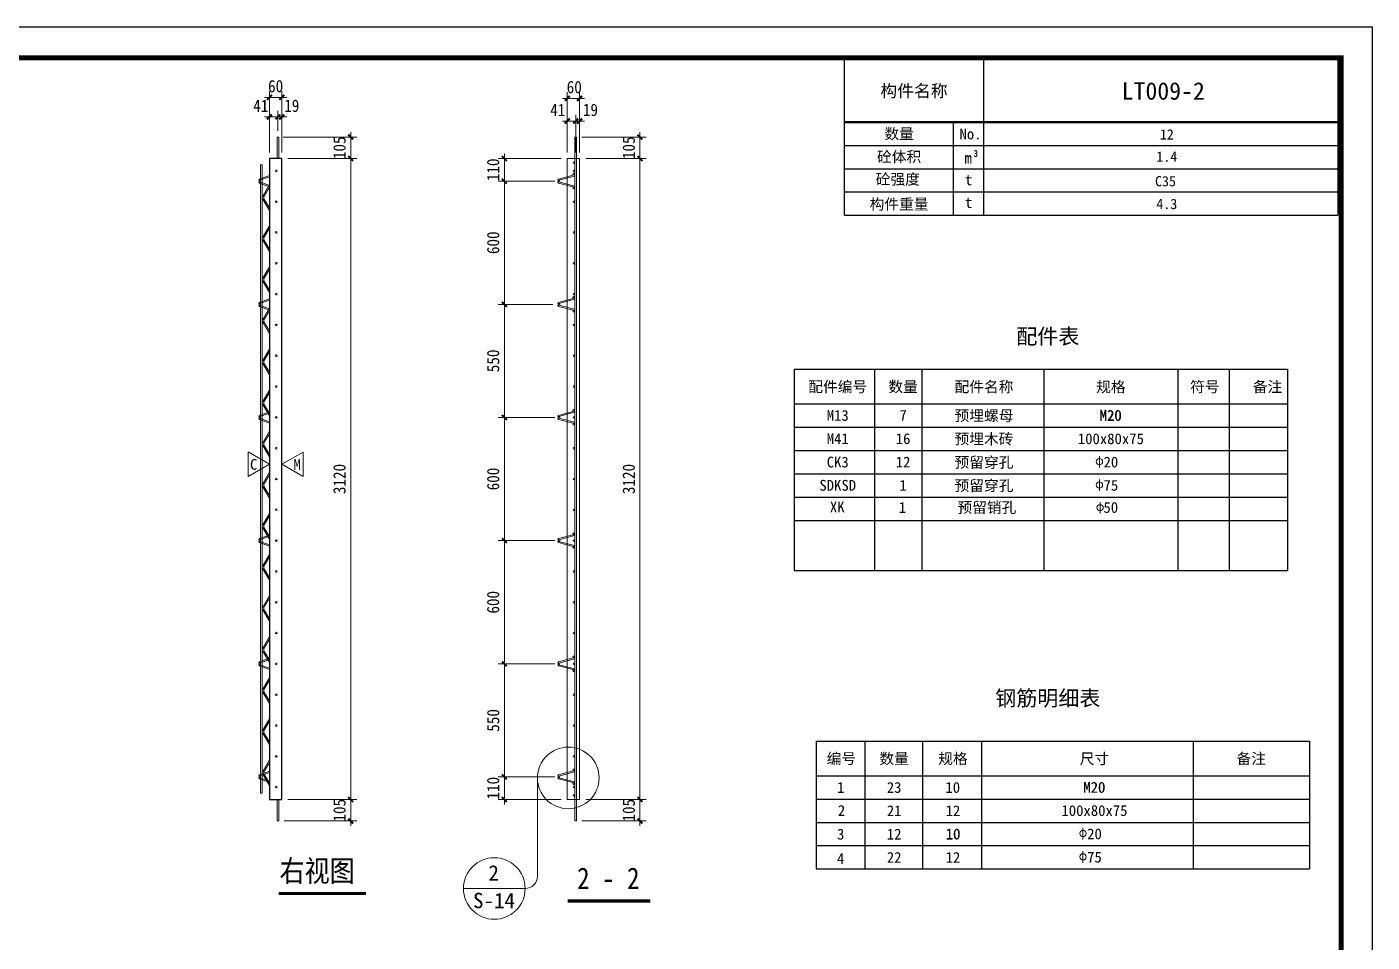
# Model space of a CAD drawing. Header units: millimetres. Extents: x 0 to 28815, y -2 to 20487.
# Drawn here: x 22180 to 28727, y 4453 to 8908 of the extents above; entities that cross this region are included whole.
import ezdxf
from ezdxf.enums import TextEntityAlignment as Align

# ---------------------------------------------------------------- set-up
doc = ezdxf.new("R2010")
doc.units = ezdxf.units.MM
doc.linetypes.add('ACAD_ISO10W100', pattern=[18, 12, -3, 0, -3])
for name, color, linetype in [('DBD6X-1##宽度', 4, 'Continuous'), ('DBD6X-1##高度', 4, 'Continuous'), ('YZ-下划线', 1, 'ACAD_ISO10W100'), ('YZ-标题文字', 2, 'Continuous'), ('YZ-索引图号', 3, 'Continuous'), ('图框2', 1, 'Continuous'), ('图框签字栏-图框文字', 255, 'Continuous'), ('图框线', 7, 'Continuous'), ('桁架', 4, 'Continuous'), ('钢筋', 7, 'Continuous')]:
    doc.layers.add(name, color=color, linetype=linetype)
for name, color, linetype, lineweight in [('YG-标注', 151, 'Continuous', 15), ('YZ-符号', 96, 'Continuous', 9), ('轮廓线', 2, 'Continuous', 13)]:
    doc.layers.add(name, color=color, linetype=linetype, lineweight=lineweight)
doc.styles.add('YZ-样式 1', font='simhei.ttf', dxfattribs={"width": 0.85})
doc.styles.add('YZ-样式 2', font='simhei.ttf', dxfattribs={"width": 0.9})
doc.styles.add('图签-样式 2', font='')
doc.styles.add('图签-黑体', font='simhei.ttf')
doc.styles.get('图签-样式 2').set_extended_font_data('NSimSun')
doc.dimstyles.new('YZ-30', dxfattribs={"dimscale": 30, "dimtxt": 2, "dimasz": 0.8, "dimexe": 1, "dimexo": 1, "dimgap": 0.8, "dimtad": 1, "dimdec": 0, "dimzin": 1, "dimdsep": 46, "dimtxsty": 'YZ-样式 2', "dimblk": 'ARCHTICK', "dimcen": 250, "dimdle": 0.8, "dimclrd": 151, "dimclre": 151, "dimclrt": 7, "dimazin": 0, "dimtfac": 1, "dimtdec": 0, "dimtix": 1, "dimtmove": 2, "dimatfit": 2, "dimldrblk": 'ARCHTICK', "dimfxl": 1, "dimlwd": 9, "dimlwe": 9, "dimarcsym": 0})

# ---------------------------------------------------------------- blocks, each defined once
blk = doc.blocks.new('A$C6EDF263D')
at = {"layer": '桁架', "color": 4, "linetype": 'Continuous', "lineweight": 9}
for p, q in [((82.8, 74.6), (6.3, 53.8)), ((84.4, 68.8), (7.7, 48)), ((82.8, 14.4), (6.3, 34.2)), ((84.4, 20.2), (7.7, 40))]:
    blk.add_line(p, q, dxfattribs=at)
for centre in [(80.4, 78), (8.4, 44), (80.4, 11)]:
    blk.add_circle(centre, 4, dxfattribs=at)
for centre, start, end in [((83.5, 71.7), 283.99475, 103.99475), ((7, 50.9), 103.99475, 283.99475), ((7, 37.1), 76.00525, 256.00525), ((83.5, 17.3), 256.00525, 76.00525)]:
    blk.add_arc(centre, 3, start, end, dxfattribs=at)
blk = doc.blocks.new('A$C71EC6BAC')
at = {"layer": '桁架', "color": 4, "linetype": 'Continuous', "lineweight": 9}
for p, q in [((55.4, 54.9), (6.3, 37.3)), ((55.4, 0), (6.3, 17.7)), ((55.4, 48.6), (7.7, 31.5)), ((55.4, 6.3), (7.7, 23.5))]:
    blk.add_line(p, q, dxfattribs=at)
blk.add_circle((8.4, 27.5), 4, dxfattribs=at)
for centre, start, end in [((7, 34.4), 103.99475, 283.99475), ((7, 20.6), 76.00525, 256.00525)]:
    blk.add_arc(centre, 3, start, end, dxfattribs=at)
blk = doc.blocks.new('_ArchTick')
at = {"color": 0, "linetype": 'ByBlock', "const_width": 0.4}
blk.add_lwpolyline([(-0.5, -0.5), (0.5, 0.5)], dxfattribs=at)
blk = doc.blocks.new('*D193')
at = {"layer": 'Defpoints', "color": 0, "ltscale": 30, "transparency": 16777216}
for p in [(23397.6, 8371.5), (23420.9, 8266.9), (23756.2, 8266.9)]:
    blk.add_point(p, dxfattribs=at)
at = {"layer": 'YG-标注', "color": 151, "lineweight": 9, "ltscale": 30, "transparency": 16777216}
for p, q in [((23756.2, 8371.5), (23756.2, 8395.5)), ((23427.6, 8371.5), (23786.2, 8371.5)), ((23756.2, 8371.5), (23756.2, 8266.9)), ((23450.9, 8266.9), (23786.2, 8266.9)), ((23756.2, 8266.9), (23756.2, 8242.9))]:
    blk.add_line(p, q, dxfattribs=at)
at = {"layer": 'YG-标注', "color": 151, "lineweight": 9, "ltscale": 30, "transparency": 16777216, "xscale": 24, "yscale": 24, "zscale": 24}
for p, rotation in [((23756.2, 8371.5), 270), ((23756.2, 8266.9), 90)]:
    blk.add_blockref('_ArchTick', p, dxfattribs=dict(at, rotation=rotation))
at = {"layer": 'YG-标注', "color": 7, "lineweight": 9, "ltscale": 30, "transparency": 16777216, "insert": (23701.9, 8319.2), "char_height": 60, "attachment_point": 5, "rotation": 90, "style": 'YZ-样式 2'}
blk.add_mtext('105', dxfattribs=at)
blk = doc.blocks.new('*D194')
at = {"layer": 'DBD6X-1##宽度', "color": 151, "lineweight": 9, "ltscale": 30, "transparency": 16777216}
for p, q in [((23450.9, 8266.9), (23786.2, 8266.9)), ((23756.2, 8290.9), (23756.2, 5122.9)), ((23450.9, 5146.9), (23786.2, 5146.9))]:
    blk.add_line(p, q, dxfattribs=at)
at = {"layer": 'Defpoints', "color": 0, "ltscale": 30, "transparency": 16777216}
for p in [(23420.9, 8266.9), (23420.9, 5146.9), (23756.2, 5146.9)]:
    blk.add_point(p, dxfattribs=at)
at = {"layer": 'DBD6X-1##宽度', "color": 151, "lineweight": 9, "ltscale": 30, "transparency": 16777216, "xscale": 24, "yscale": 24, "zscale": 24}
for p, rotation in [((23756.2, 8266.9), 90), ((23756.2, 5146.9), 270)]:
    blk.add_blockref('_ArchTick', p, dxfattribs=dict(at, rotation=rotation))
at = {"layer": 'DBD6X-1##宽度', "color": 7, "lineweight": 9, "ltscale": 30, "transparency": 16777216, "insert": (23701.9, 6706.9), "char_height": 60, "attachment_point": 5, "rotation": 90, "style": 'YZ-样式 2'}
blk.add_mtext('3120', dxfattribs=at)
blk = doc.blocks.new('*D195')
at = {"layer": 'Defpoints', "color": 0, "ltscale": 30, "transparency": 16777216}
for p in [(23420.9, 5146.9), (23401.9, 5042.2), (23756.2, 5042.2)]:
    blk.add_point(p, dxfattribs=at)
at = {"layer": 'YG-标注', "color": 151, "lineweight": 9, "ltscale": 30, "transparency": 16777216}
for p, q in [((23450.9, 5146.9), (23786.2, 5146.9)), ((23756.2, 5146.9), (23756.2, 5170.9)), ((23756.2, 5146.9), (23756.2, 5042.2)), ((23431.9, 5042.2), (23786.2, 5042.2)), ((23756.2, 5042.2), (23756.2, 5018.2))]:
    blk.add_line(p, q, dxfattribs=at)
at = {"layer": 'YG-标注', "color": 151, "lineweight": 9, "ltscale": 30, "transparency": 16777216, "xscale": 24, "yscale": 24, "zscale": 24}
for p, rotation in [((23756.2, 5146.9), 270), ((23756.2, 5042.2), 90)]:
    blk.add_blockref('_ArchTick', p, dxfattribs=dict(at, rotation=rotation))
at = {"layer": 'YG-标注', "color": 7, "lineweight": 9, "ltscale": 30, "transparency": 16777216, "insert": (23701.9, 5094.5), "char_height": 60, "attachment_point": 5, "rotation": 90, "style": 'YZ-样式 2'}
blk.add_mtext('105', dxfattribs=at)
blk = doc.blocks.new('*D196')
at = {"layer": 'Defpoints', "color": 0, "ltscale": 30, "transparency": 16777216}
for p in [(23360.9, 8564.5), (23360.9, 8266.9), (23420.9, 8266.9)]:
    blk.add_point(p, dxfattribs=at)
at = {"layer": 'YG-标注', "color": 151, "lineweight": 9, "ltscale": 30, "transparency": 16777216}
for p, q in [((23360.9, 8296.9), (23360.9, 8594.5)), ((23420.9, 8296.9), (23420.9, 8594.5)), ((23360.9, 8564.5), (23336.9, 8564.5)), ((23420.9, 8564.5), (23360.9, 8564.5)), ((23420.9, 8564.5), (23444.9, 8564.5))]:
    blk.add_line(p, q, dxfattribs=at)
at = {"layer": 'YG-标注', "color": 151, "lineweight": 9, "ltscale": 30, "transparency": 16777216, "xscale": 24, "yscale": 24, "zscale": 24}
blk.add_blockref('_ArchTick', (23360.9, 8564.5), dxfattribs=at)
at = {"layer": 'YG-标注', "color": 151, "lineweight": 9, "ltscale": 30, "transparency": 16777216, "xscale": 24, "yscale": 24, "zscale": 24, "rotation": 180}
blk.add_blockref('_ArchTick', (23420.9, 8564.5), dxfattribs=at)
at = {"layer": 'YG-标注', "color": 7, "lineweight": 9, "ltscale": 30, "transparency": 16777216, "insert": (23390.9, 8618.8), "char_height": 60, "attachment_point": 5, "style": 'YZ-样式 2'}
blk.add_mtext('60', dxfattribs=at)
blk = doc.blocks.new('*D197')
at = {"layer": 'Defpoints', "color": 0, "ltscale": 30, "transparency": 16777216}
for p in [(23401.9, 8469.6), (23401.9, 8371.5), (23420.9, 8266.9)]:
    blk.add_point(p, dxfattribs=at)
at = {"layer": 'YG-标注', "color": 151, "lineweight": 9, "ltscale": 30, "transparency": 16777216}
for p, q in [((23401.9, 8469.6), (23377.9, 8469.6)), ((23401.9, 8401.5), (23401.9, 8499.6)), ((23420.9, 8469.6), (23401.9, 8469.6)), ((23420.9, 8296.9), (23420.9, 8499.6)), ((23420.9, 8469.6), (23444.9, 8469.6))]:
    blk.add_line(p, q, dxfattribs=at)
at = {"layer": 'YG-标注', "color": 151, "lineweight": 9, "ltscale": 30, "transparency": 16777216, "xscale": 24, "yscale": 24, "zscale": 24}
blk.add_blockref('_ArchTick', (23401.9, 8469.6), dxfattribs=at)
at = {"layer": 'YG-标注', "color": 151, "lineweight": 9, "ltscale": 30, "transparency": 16777216, "xscale": 24, "yscale": 24, "zscale": 24, "rotation": 180}
blk.add_blockref('_ArchTick', (23420.9, 8469.6), dxfattribs=at)
at = {"layer": 'YG-标注', "color": 7, "lineweight": 9, "ltscale": 30, "transparency": 16777216, "insert": (23469.6, 8523.6), "char_height": 60, "attachment_point": 5, "style": 'YZ-样式 2'}
blk.add_mtext('19', dxfattribs=at)
blk = doc.blocks.new('*D198')
at = {"layer": 'Defpoints', "color": 0, "ltscale": 30, "transparency": 16777216}
for p in [(23360.9, 8469.6), (23401.9, 8371.5), (23360.9, 8266.9)]:
    blk.add_point(p, dxfattribs=at)
at = {"layer": 'YG-标注', "color": 151, "lineweight": 9, "ltscale": 30, "transparency": 16777216}
for p, q in [((23360.9, 8469.6), (23336.9, 8469.6)), ((23360.9, 8296.9), (23360.9, 8499.6)), ((23401.9, 8469.6), (23360.9, 8469.6)), ((23401.9, 8401.5), (23401.9, 8499.6)), ((23401.9, 8469.6), (23425.9, 8469.6))]:
    blk.add_line(p, q, dxfattribs=at)
at = {"layer": 'YG-标注', "color": 151, "lineweight": 9, "ltscale": 30, "transparency": 16777216, "xscale": 24, "yscale": 24, "zscale": 24}
blk.add_blockref('_ArchTick', (23360.9, 8469.6), dxfattribs=at)
at = {"layer": 'YG-标注', "color": 151, "lineweight": 9, "ltscale": 30, "transparency": 16777216, "xscale": 24, "yscale": 24, "zscale": 24, "rotation": 180}
blk.add_blockref('_ArchTick', (23401.9, 8469.6), dxfattribs=at)
at = {"layer": 'YG-标注', "color": 7, "lineweight": 9, "ltscale": 30, "transparency": 16777216, "insert": (23318.8, 8523.6), "char_height": 60, "attachment_point": 5, "style": 'YZ-样式 2'}
blk.add_mtext('41', dxfattribs=at)
blk = doc.blocks.new('*D199')
at = {"layer": 'DBD6X-1##高度', "color": 151, "lineweight": 9, "ltscale": 30, "transparency": 16777216}
for p, q in [((24810.3, 8296.9), (24810.3, 8589.9)), ((24870.3, 8296.9), (24870.3, 8589.9)), ((24894.3, 8559.9), (24786.3, 8559.9))]:
    blk.add_line(p, q, dxfattribs=at)
at = {"layer": 'Defpoints', "color": 0, "ltscale": 30, "transparency": 16777216}
for p in [(24810.3, 8559.9), (24810.3, 8266.9), (24870.3, 8266.9)]:
    blk.add_point(p, dxfattribs=at)
at = {"layer": 'DBD6X-1##高度', "color": 151, "lineweight": 9, "ltscale": 30, "transparency": 16777216, "xscale": 24, "yscale": 24, "zscale": 24, "rotation": 180}
blk.add_blockref('_ArchTick', (24810.3, 8559.9), dxfattribs=at)
at = {"layer": 'DBD6X-1##高度', "color": 151, "lineweight": 9, "ltscale": 30, "transparency": 16777216, "xscale": 24, "yscale": 24, "zscale": 24}
blk.add_blockref('_ArchTick', (24870.3, 8559.9), dxfattribs=at)
at = {"layer": 'DBD6X-1##高度', "color": 7, "lineweight": 9, "ltscale": 30, "transparency": 16777216, "insert": (24844.4, 8614.3), "char_height": 60, "attachment_point": 5, "style": 'YZ-样式 2'}
blk.add_mtext('60', dxfattribs=at)
blk = doc.blocks.new('*D200')
at = {"layer": 'Defpoints', "color": 0, "ltscale": 30, "transparency": 16777216}
for p in [(24851.5, 8449.3), (24851.5, 8266.9), (24870.3, 8266.9)]:
    blk.add_point(p, dxfattribs=at)
at = {"layer": 'YG-标注', "color": 151, "lineweight": 9, "ltscale": 30, "transparency": 16777216}
for p, q in [((24851.5, 8449.3), (24827.5, 8449.3)), ((24851.5, 8296.9), (24851.5, 8479.3)), ((24870.3, 8449.3), (24851.5, 8449.3)), ((24870.3, 8296.9), (24870.3, 8479.3)), ((24870.3, 8449.3), (24894.3, 8449.3))]:
    blk.add_line(p, q, dxfattribs=at)
at = {"layer": 'YG-标注', "color": 151, "lineweight": 9, "ltscale": 30, "transparency": 16777216, "xscale": 24, "yscale": 24, "zscale": 24}
blk.add_blockref('_ArchTick', (24851.5, 8449.3), dxfattribs=at)
at = {"layer": 'YG-标注', "color": 151, "lineweight": 9, "ltscale": 30, "transparency": 16777216, "xscale": 24, "yscale": 24, "zscale": 24, "rotation": 180}
blk.add_blockref('_ArchTick', (24870.3, 8449.3), dxfattribs=at)
at = {"layer": 'YG-标注', "color": 7, "lineweight": 9, "ltscale": 30, "transparency": 16777216, "insert": (24923, 8503.3), "char_height": 60, "attachment_point": 5, "style": 'YZ-样式 2'}
blk.add_mtext('19', dxfattribs=at)
blk = doc.blocks.new('*D201')
at = {"layer": 'Defpoints', "color": 0, "ltscale": 30, "transparency": 16777216}
for p in [(24810.3, 8449.3), (24810.3, 8266.9), (24851.5, 8266.9)]:
    blk.add_point(p, dxfattribs=at)
at = {"layer": 'YG-标注', "color": 151, "lineweight": 9, "ltscale": 30, "transparency": 16777216}
for p, q in [((24810.3, 8449.3), (24786.3, 8449.3)), ((24810.3, 8296.9), (24810.3, 8479.3)), ((24851.5, 8449.3), (24810.3, 8449.3)), ((24851.5, 8296.9), (24851.5, 8479.3)), ((24851.5, 8449.3), (24875.5, 8449.3))]:
    blk.add_line(p, q, dxfattribs=at)
at = {"layer": 'YG-标注', "color": 151, "lineweight": 9, "ltscale": 30, "transparency": 16777216, "xscale": 24, "yscale": 24, "zscale": 24}
blk.add_blockref('_ArchTick', (24810.3, 8449.3), dxfattribs=at)
at = {"layer": 'YG-标注', "color": 151, "lineweight": 9, "ltscale": 30, "transparency": 16777216, "xscale": 24, "yscale": 24, "zscale": 24, "rotation": 180}
blk.add_blockref('_ArchTick', (24851.5, 8449.3), dxfattribs=at)
at = {"layer": 'YG-标注', "color": 7, "lineweight": 9, "ltscale": 30, "transparency": 16777216, "insert": (24764.2, 8503.3), "char_height": 60, "attachment_point": 5, "style": 'YZ-样式 2'}
blk.add_mtext('41', dxfattribs=at)
blk = doc.blocks.new('*D223')
at = {"layer": 'Defpoints', "color": 0, "ltscale": 30, "transparency": 16777216}
for p in [(24851.3, 8371.5), (24870.3, 8266.9), (25164.1, 8266.9)]:
    blk.add_point(p, dxfattribs=at)
at = {"layer": 'YG-标注', "color": 151, "lineweight": 9, "ltscale": 30, "transparency": 16777216}
for p, q in [((25164.1, 8371.5), (25164.1, 8395.5)), ((24881.3, 8371.5), (25194.1, 8371.5)), ((25164.1, 8371.5), (25164.1, 8266.9)), ((24900.3, 8266.9), (25194.1, 8266.9)), ((25164.1, 8266.9), (25164.1, 8242.9))]:
    blk.add_line(p, q, dxfattribs=at)
at = {"layer": 'YG-标注', "color": 151, "lineweight": 9, "ltscale": 30, "transparency": 16777216, "xscale": 24, "yscale": 24, "zscale": 24}
for p, rotation in [((25164.1, 8371.5), 270), ((25164.1, 8266.9), 90)]:
    blk.add_blockref('_ArchTick', p, dxfattribs=dict(at, rotation=rotation))
at = {"layer": 'YG-标注', "color": 7, "lineweight": 9, "ltscale": 30, "transparency": 16777216, "insert": (25109.8, 8319.2), "char_height": 60, "attachment_point": 5, "rotation": 90, "style": 'YZ-样式 2'}
blk.add_mtext('105', dxfattribs=at)
blk = doc.blocks.new('*D224')
at = {"layer": 'Defpoints', "color": 0, "ltscale": 30, "transparency": 16777216}
for p in [(24870.3, 8266.9), (24870.3, 5146.9), (25164.1, 5146.9)]:
    blk.add_point(p, dxfattribs=at)
at = {"layer": 'YG-标注', "color": 151, "lineweight": 9, "ltscale": 30, "transparency": 16777216}
for p, q in [((24900.3, 8266.9), (25194.1, 8266.9)), ((25164.1, 8290.9), (25164.1, 5122.9)), ((24900.3, 5146.9), (25194.1, 5146.9))]:
    blk.add_line(p, q, dxfattribs=at)
at = {"layer": 'YG-标注', "color": 151, "lineweight": 9, "ltscale": 30, "transparency": 16777216, "xscale": 24, "yscale": 24, "zscale": 24}
for p, rotation in [((25164.1, 8266.9), 90), ((25164.1, 5146.9), 270)]:
    blk.add_blockref('_ArchTick', p, dxfattribs=dict(at, rotation=rotation))
at = {"layer": 'YG-标注', "color": 7, "lineweight": 9, "ltscale": 30, "transparency": 16777216, "insert": (25109.8, 6706.9), "char_height": 60, "attachment_point": 5, "rotation": 90, "style": 'YZ-样式 2'}
blk.add_mtext('3120', dxfattribs=at)
blk = doc.blocks.new('*D225')
at = {"layer": 'Defpoints', "color": 0, "ltscale": 30, "transparency": 16777216}
for p in [(24870.3, 5146.9), (24851.3, 5042.2), (25164.1, 5042.2)]:
    blk.add_point(p, dxfattribs=at)
at = {"layer": 'YG-标注', "color": 151, "lineweight": 9, "ltscale": 30, "transparency": 16777216}
for p, q in [((24900.3, 5146.9), (25194.1, 5146.9)), ((25164.1, 5146.9), (25164.1, 5170.9)), ((25164.1, 5146.9), (25164.1, 5042.2)), ((24881.3, 5042.2), (25194.1, 5042.2)), ((25164.1, 5042.2), (25164.1, 5018.2))]:
    blk.add_line(p, q, dxfattribs=at)
at = {"layer": 'YG-标注', "color": 151, "lineweight": 9, "ltscale": 30, "transparency": 16777216, "xscale": 24, "yscale": 24, "zscale": 24}
for p, rotation in [((25164.1, 5146.9), 270), ((25164.1, 5042.2), 90)]:
    blk.add_blockref('_ArchTick', p, dxfattribs=dict(at, rotation=rotation))
at = {"layer": 'YG-标注', "color": 7, "lineweight": 9, "ltscale": 30, "transparency": 16777216, "insert": (25109.8, 5094.5), "char_height": 60, "attachment_point": 5, "rotation": 90, "style": 'YZ-样式 2'}
blk.add_mtext('105', dxfattribs=at)
blk = doc.blocks.new('*D249')
at = {"layer": 'Defpoints', "color": 0, "ltscale": 30, "transparency": 16777216}
for p in [(24780.3, 8156.9), (24504.2, 7556.9), (24769.3, 7556.9)]:
    blk.add_point(p, dxfattribs=at)
at = {"layer": 'YG-标注', "color": 151, "lineweight": 9, "ltscale": 30, "transparency": 16777216}
for p, q in [((24750.3, 8156.9), (24474.2, 8156.9)), ((24504.2, 8180.9), (24504.2, 7532.9)), ((24739.3, 7556.9), (24474.2, 7556.9))]:
    blk.add_line(p, q, dxfattribs=at)
at = {"layer": 'YG-标注', "color": 151, "lineweight": 9, "ltscale": 30, "transparency": 16777216, "xscale": 24, "yscale": 24, "zscale": 24}
for p, rotation in [((24504.2, 8156.9), 90), ((24504.2, 7556.9), 270)]:
    blk.add_blockref('_ArchTick', p, dxfattribs=dict(at, rotation=rotation))
at = {"layer": 'YG-标注', "color": 7, "lineweight": 9, "ltscale": 30, "transparency": 16777216, "insert": (24449.8, 7856.9), "char_height": 60, "attachment_point": 5, "rotation": 90, "style": 'YZ-样式 2'}
blk.add_mtext('600', dxfattribs=at)
blk = doc.blocks.new('*D250')
at = {"layer": 'Defpoints', "color": 0, "ltscale": 30, "transparency": 16777216}
for p in [(24504.2, 5256.9), (24780.3, 5256.9), (24810.3, 5146.9)]:
    blk.add_point(p, dxfattribs=at)
at = {"layer": '钢筋', "color": 151, "lineweight": 9, "ltscale": 30, "transparency": 16777216}
for p, q in [((24750.3, 5256.9), (24474.2, 5256.9)), ((24504.2, 5256.9), (24504.2, 5280.9)), ((24504.2, 5146.9), (24504.2, 5256.9)), ((24780.3, 5146.9), (24474.2, 5146.9)), ((24504.2, 5146.9), (24504.2, 5122.9))]:
    blk.add_line(p, q, dxfattribs=at)
at = {"layer": '钢筋', "color": 151, "lineweight": 9, "ltscale": 30, "transparency": 16777216, "xscale": 24, "yscale": 24, "zscale": 24}
for p, rotation in [((24504.2, 5256.9), 270), ((24504.2, 5146.9), 90)]:
    blk.add_blockref('_ArchTick', p, dxfattribs=dict(at, rotation=rotation))
at = {"layer": '钢筋', "color": 7, "ltscale": 30, "transparency": 16777216, "insert": (24449.8, 5201.9), "char_height": 60, "attachment_point": 5, "rotation": 90, "style": 'YZ-样式 2'}
blk.add_mtext('110', dxfattribs=at)
blk = doc.blocks.new('*D251')
at = {"layer": 'Defpoints', "color": 0, "ltscale": 30, "transparency": 16777216}
for p in [(24780.3, 7006.9), (24504.2, 6406.9), (24780.3, 6406.9)]:
    blk.add_point(p, dxfattribs=at)
at = {"layer": '钢筋', "color": 151, "lineweight": 9, "ltscale": 30, "transparency": 16777216}
for p, q in [((24750.3, 7006.9), (24474.2, 7006.9)), ((24504.2, 7030.9), (24504.2, 6382.9)), ((24750.3, 6406.9), (24474.2, 6406.9))]:
    blk.add_line(p, q, dxfattribs=at)
at = {"layer": '钢筋', "color": 151, "lineweight": 9, "ltscale": 30, "transparency": 16777216, "xscale": 24, "yscale": 24, "zscale": 24}
for p, rotation in [((24504.2, 7006.9), 90), ((24504.2, 6406.9), 270)]:
    blk.add_blockref('_ArchTick', p, dxfattribs=dict(at, rotation=rotation))
at = {"layer": '钢筋', "color": 7, "ltscale": 30, "transparency": 16777216, "insert": (24449.8, 6706.9), "char_height": 60, "attachment_point": 5, "rotation": 90, "style": 'YZ-样式 2'}
blk.add_mtext('600', dxfattribs=at)
blk = doc.blocks.new('*D252')
at = {"layer": 'Defpoints', "color": 0, "ltscale": 30, "transparency": 16777216}
for p in [(24780.3, 6406.9), (24504.2, 5806.9), (24780.3, 5806.9)]:
    blk.add_point(p, dxfattribs=at)
at = {"layer": '钢筋', "color": 151, "lineweight": 9, "ltscale": 30, "transparency": 16777216}
for p, q in [((24504.2, 6430.9), (24504.2, 5782.9)), ((24750.3, 6406.9), (24474.2, 6406.9)), ((24750.3, 5806.9), (24474.2, 5806.9))]:
    blk.add_line(p, q, dxfattribs=at)
at = {"layer": '钢筋', "color": 151, "lineweight": 9, "ltscale": 30, "transparency": 16777216, "xscale": 24, "yscale": 24, "zscale": 24}
for p, rotation in [((24504.2, 6406.9), 90), ((24504.2, 5806.9), 270)]:
    blk.add_blockref('_ArchTick', p, dxfattribs=dict(at, rotation=rotation))
at = {"layer": '钢筋', "color": 7, "ltscale": 30, "transparency": 16777216, "insert": (24449.8, 6106.9), "char_height": 60, "attachment_point": 5, "rotation": 90, "style": 'YZ-样式 2'}
blk.add_mtext('600', dxfattribs=at)
blk = doc.blocks.new('*D253')
at = {"layer": 'Defpoints', "color": 0, "ltscale": 30, "transparency": 16777216}
for p in [(24780.3, 5806.9), (24504.2, 5256.9), (24780.3, 5256.9)]:
    blk.add_point(p, dxfattribs=at)
at = {"layer": '钢筋', "color": 151, "lineweight": 9, "ltscale": 30, "transparency": 16777216}
for p, q in [((24504.2, 5830.9), (24504.2, 5232.9)), ((24750.3, 5806.9), (24474.2, 5806.9)), ((24750.3, 5256.9), (24474.2, 5256.9))]:
    blk.add_line(p, q, dxfattribs=at)
at = {"layer": '钢筋', "color": 151, "lineweight": 9, "ltscale": 30, "transparency": 16777216, "xscale": 24, "yscale": 24, "zscale": 24}
for p, rotation in [((24504.2, 5806.9), 90), ((24504.2, 5256.9), 270)]:
    blk.add_blockref('_ArchTick', p, dxfattribs=dict(at, rotation=rotation))
at = {"layer": '钢筋', "color": 7, "ltscale": 30, "transparency": 16777216, "insert": (24449.8, 5531.9), "char_height": 60, "attachment_point": 5, "rotation": 90, "style": 'YZ-样式 2'}
blk.add_mtext('550', dxfattribs=at)
blk = doc.blocks.new('*D254')
at = {"layer": 'Defpoints', "color": 0, "ltscale": 30, "transparency": 16777216}
for p in [(24504.2, 8266.9), (24810.3, 8266.9), (24780.3, 8156.9)]:
    blk.add_point(p, dxfattribs=at)
at = {"layer": '钢筋', "color": 151, "lineweight": 9, "ltscale": 30, "transparency": 16777216}
for p, q in [((24780.3, 8266.9), (24474.2, 8266.9)), ((24504.2, 8266.9), (24504.2, 8290.9)), ((24504.2, 8156.9), (24504.2, 8266.9)), ((24750.3, 8156.9), (24474.2, 8156.9)), ((24504.2, 8156.9), (24504.2, 8132.9))]:
    blk.add_line(p, q, dxfattribs=at)
at = {"layer": '钢筋', "color": 151, "lineweight": 9, "ltscale": 30, "transparency": 16777216, "xscale": 24, "yscale": 24, "zscale": 24}
for p, rotation in [((24504.2, 8266.9), 270), ((24504.2, 8156.9), 90)]:
    blk.add_blockref('_ArchTick', p, dxfattribs=dict(at, rotation=rotation))
at = {"layer": '钢筋', "color": 7, "ltscale": 30, "transparency": 16777216, "insert": (24449.8, 8211.9), "char_height": 60, "attachment_point": 5, "rotation": 90, "style": 'YZ-样式 2'}
blk.add_mtext('110', dxfattribs=at)
blk = doc.blocks.new('*D255')
at = {"layer": 'Defpoints', "color": 0, "ltscale": 30, "transparency": 16777216}
for p in [(24504.2, 7556.9), (24769.3, 7556.9), (24780.3, 7006.9)]:
    blk.add_point(p, dxfattribs=at)
at = {"layer": 'YG-标注', "color": 151, "lineweight": 9, "ltscale": 30, "transparency": 16777216}
for p, q in [((24739.3, 7556.9), (24474.2, 7556.9)), ((24504.2, 6982.9), (24504.2, 7580.9)), ((24750.3, 7006.9), (24474.2, 7006.9))]:
    blk.add_line(p, q, dxfattribs=at)
at = {"layer": 'YG-标注', "color": 151, "lineweight": 9, "ltscale": 30, "transparency": 16777216, "xscale": 24, "yscale": 24, "zscale": 24}
for p, rotation in [((24504.2, 7556.9), 90), ((24504.2, 7006.9), 270)]:
    blk.add_blockref('_ArchTick', p, dxfattribs=dict(at, rotation=rotation))
at = {"layer": 'YG-标注', "color": 7, "ltscale": 30, "transparency": 16777216, "insert": (24449.8, 7281.9), "char_height": 60, "attachment_point": 5, "rotation": 90, "style": 'YZ-样式 2'}
blk.add_mtext('550', dxfattribs=at)
blk = doc.blocks.new('A$C36382715')
at = {"layer": '桁架', "color": 4, "lineweight": 9}
for p, q in [((11.6, 2910.1), (43, 2962.8)), ((19, 2910.2), (43, 2950.4)), ((11.8, 2889.4), (43, 2837.3)), ((19.1, 2889.4), (43, 2849.5)), ((11.6, 2710.1), (43, 2762.8)), ((19, 2710.2), (43, 2750.4)), ((11.8, 2689.4), (43, 2637.3)), ((19.1, 2689.4), (43, 2649.5)), ((11.6, 2510.1), (43, 2562.8)), ((11.8, 2489.4), (43, 2437.3)), ((19, 2510.2), (43, 2550.4)), ((19.1, 2489.4), (43, 2449.5)), ((11.6, 2310.1), (43, 2362.8)), ((19, 2310.2), (43, 2350.4)), ((11.8, 2289.4), (43, 2237.3)), ((19.1, 2289.4), (43, 2249.5)), ((11.6, 2110.1), (43, 2162.8)), ((19, 2110.2), (43, 2150.4)), ((11.8, 2089.4), (43, 2037.3)), ((19.1, 2089.4), (43, 2049.5)), ((11.6, 1910.1), (43, 1962.8)), ((19, 1910.2), (43, 1950.4)), ((11.8, 1889.4), (43, 1837.3)), ((19.1, 1889.4), (43, 1849.5)), ((11.6, 1710.1), (43, 1762.8)), ((19, 1710.2), (43, 1750.4)), ((11.8, 1689.4), (43, 1637.3)), ((19.1, 1689.4), (43, 1649.5)), ((11.6, 1510.1), (43, 1562.8)), ((19, 1510.2), (43, 1550.4)), ((11.8, 1489.4), (43, 1437.3)), ((19.1, 1489.4), (43, 1449.5)), ((11.6, 1310.1), (43, 1362.8)), ((19, 1310.2), (43, 1350.4)), ((11.8, 1289.4), (43, 1237.3)), ((19.1, 1289.4), (43, 1249.5)), ((11.6, 1110.1), (43, 1162.8)), ((19, 1110.2), (43, 1150.4)), ((11.8, 1089.4), (43, 1037.3)), ((19.1, 1089.4), (43, 1049.5)), ((11.6, 910.1), (43, 962.8)), ((19, 910.2), (43, 950.4)), ((11.8, 889.4), (43, 837.3)), ((19.1, 889.4), (43, 849.5)), ((11.6, 710.1), (43, 762.8)), ((19, 710.2), (43, 750.4)), ((19.1, 689.4), (43, 649.5)), ((11.6, 510.1), (43, 562.8)), ((19, 510.2), (43, 550.4)), ((11.8, 489.4), (43, 437.3)), ((19.1, 489.4), (43, 449.5)), ((11.6, 310.1), (43, 362.8)), ((19, 310.2), (43, 350.4)), ((11.8, 289.4), (43, 237.3)), ((19.1, 289.4), (43, 249.5)), ((11.6, 110.1), (43, 162.8)), ((19, 110.2), (43, 150.4)), ((11.8, 89.4), (43, 37.3)), ((19.1, 89.4), (43, 49.5))]:
    blk.add_line(p, q, dxfattribs=at)
at = {"layer": '桁架', "color": 4, "lineweight": 5}
blk.add_line((11.8, 689.4), (43, 637.3), dxfattribs=at)
at = {"layer": '桁架', "color": 4, "lineweight": 9}
for centre, radius, start, end in [((24.2, 2899.9), 16.2, 141.05333, 219.87299), ((31.9, 2899.9), 16.5, 141.3315, 219.15534), ((24.2, 2699.9), 16.2, 141.05333, 219.87299), ((31.9, 2699.9), 16.5, 141.3315, 219.15534), ((24.2, 2499.9), 16.2, 141.05333, 219.87299), ((31.9, 2499.9), 16.5, 141.3315, 219.15534), ((24.2, 2299.9), 16.2, 141.05333, 219.87299), ((31.9, 2299.9), 16.5, 141.3315, 219.15534), ((24.2, 2099.9), 16.2, 141.05333, 219.87299), ((31.9, 2099.9), 16.5, 141.3315, 219.15534), ((24.2, 1899.9), 16.2, 141.05333, 219.87299), ((31.9, 1899.9), 16.5, 141.3315, 219.15534), ((24.2, 1699.9), 16.2, 141.05333, 219.87299), ((31.9, 1699.9), 16.5, 141.3315, 219.15534), ((24.2, 1499.9), 16.2, 141.05333, 219.87299), ((31.9, 1499.9), 16.5, 141.3315, 219.15534), ((24.2, 1299.9), 16.2, 141.05333, 219.87299), ((31.9, 1299.9), 16.5, 141.3315, 219.15534), ((24.2, 1099.9), 16.2, 141.05333, 219.87299), ((31.9, 1099.9), 16.5, 141.3315, 219.15534), ((24.2, 899.9), 16.2, 141.05333, 219.87299), ((31.9, 899.9), 16.5, 141.3315, 219.15534), ((24.2, 699.9), 16.2, 141.05333, 219.87299), ((31.9, 699.9), 16.5, 141.3315, 219.15534), ((24.2, 499.9), 16.2, 141.05333, 219.87299), ((31.9, 499.9), 16.5, 141.3315, 219.15534), ((24.2, 299.9), 16.2, 141.05333, 219.87299), ((31.9, 299.9), 16.5, 141.3315, 219.15534), ((24.2, 99.9), 16.2, 141.05333, 219.87299), ((31.9, 99.9), 16.5, 141.3315, 219.15534)]:
    blk.add_arc(centre, radius, start, end, dxfattribs=at)
at = {"layer": '钢筋', "color": 4, "lineweight": 5}
for p, q in [((0, 0), (0, 3060)), ((8, 3060), (0, 3060)), ((8, 0), (8, 3060)), ((0, 0), (8, 0))]:
    blk.add_line(p, q, dxfattribs=at)
blk = doc.blocks.new('构件信息')
at = {"layer": '图框线'}
for p, q in [((2183.9, 3126.9), (2183.9, 3886.1)), ((2183.9, 3886.1), (4584.7, 3886.1)), ((2859.4, 3886.1), (2859.4, 3126.9)), ((4584.7, 3886.1), (4584.7, 3126.9)), ((2714.6, 3126.9), (2714.6, 3580.3)), ((2183.9, 3466.9), (4584.7, 3466.9)), ((2183.9, 3353.6), (4584.7, 3353.6)), ((2183.9, 3240.3), (4584.7, 3240.3)), ((2183.9, 3126.9), (4584.7, 3126.9)), ((2183.9, 3126.9), (4584.7, 3126.9))]:
    blk.add_line(p, q, dxfattribs=at)
at = {"layer": '图框线', "const_width": 12.1}
blk.add_lwpolyline([(2183.9, 3580.3), (4584.7, 3580.3)], dxfattribs=at)
at = {"style": '图签-黑体'}
blk.add_attdef('构件名称', (3532.4, 3689.4), '', height=85, dxfattribs=at)
for tag, p in [('数量', (3752.1, 3495.5)), ('砼体积', (3752.1, 3387.1)), ('混凝土强度', (3745.7, 3267.6)), ('构件重量', (3752.1, 3156.8))]:
    blk.add_attdef(tag, text='', height=50, dxfattribs=at).set_placement(p, align=Align.CENTER)
at = {"layer": '图框签字栏-图框文字', "style": '图签-黑体'}
for s, height, p in [('构件名称', 60, (2521.6, 3732.2)), ('数量', 52.5, (2449.2, 3523.6)), ('No.', 52.5, (2796.8, 3522.4)), ('砼体积', 52.5, (2449.2, 3411.9)), ('m', 52.5, (2785.1, 3407)), ('m', 52.5, (2785.1, 3404.8)), ('3', 31.8, (2822.7, 3428.5)), ('3', 31.8, (2822.7, 3426.2)), ('砼强度', 52.5, (2442.8, 3302.5)), ('t', 52.5, (2787.9, 3299.1)), ('构件重量', 52.5, (2449.2, 3180.8)), ('t', 52.5, (2787.9, 3188.4))]:
    blk.add_text(s, height=height, dxfattribs=at).set_placement(p, align=Align.MIDDLE_CENTER)
blk = doc.blocks.new('BOM')
at = {"layer": '图框签字栏-图框文字', "color": 2, "lineweight": 15}
for points in [[(11272.6, 6820.5), (11272.6, 6764.7)], [(11272.6, 6707.2), (11272.6, 6651.4)], [(11276.2, 6597.2), (11276.2, 6541.5)]]:
    blk.add_lwpolyline(points, dxfattribs=at)
for centre in [(11273, 6793.7), (11273, 6680.3), (11276.2, 6569.7)]:
    blk.add_circle(centre, 15.4, dxfattribs=at)
at = {"layer": '图框线'}
for p, q in [((9787.4, 7243.7), (12188.2, 7243.7)), ((9787.4, 7243.7), (9787.4, 6263.5)), ((10179, 7243.7), (10179, 6263.5)), ((10408.7, 7243.7), (10408.7, 6263.5)), ((11003, 7243.7), (11003, 6263.5)), ((11654.6, 7243.7), (11654.6, 6263.5)), ((11904.6, 7243.7), (11904.6, 6263.5)), ((12188.2, 7243.7), (12188.2, 6263.5)), ((9787.4, 7074.5), (12188.2, 7074.5)), ((9787.4, 6961.1), (12188.2, 6961.1)), ((9787.4, 6847.8), (12188.2, 6847.8)), ((9787.4, 6734.5), (12188.2, 6734.5)), ((9787.4, 6621.1), (12188.2, 6621.1)), ((9787.4, 6507.8), (12188.2, 6507.8)), ((9787.4, 6263.5), (12188.2, 6263.5)), ((9787.4, 6263.5), (12188.2, 6263.5))]:
    blk.add_line(p, q, dxfattribs=at)
at = {"layer": '图框签字栏-图框文字', "style": '图签-黑体'}
for s, p in [('配件编号', (9999.3, 7158.5)), ('数量', (10317.4, 7158.5)), ('配件名称', (10711.2, 7158.2)), ('规格', (11328.8, 7157.7)), ('符号', (11786, 7158.5)), ('备注', (12091.6, 7158.5))]:
    blk.add_text(s, height=52.5, dxfattribs=at).set_placement(p, align=Align.MIDDLE_CENTER)
at = {"layer": '图框签字栏-图框文字', "color": 2, "style": '图签-样式 2'}
for s, p in [('M13', (9999.3, 7018.8)), ('7', (10317.4, 7018.8)), ('预埋螺母', (10711.2, 7017.8)), ('M20', (11327.1, 7019.9)), ('M20', (11328.8, 7018.5)), ('M41', (9999.3, 6905.5)), ('16', (10317.4, 6905.5)), ('预埋木砖', (10711.2, 6904.3)), ('100x80x75', (11328.8, 6905.2)), ('CK3', (9999.3, 6791.8)), ('12', (10317.4, 6791.8)), ('预留穿孔', (10711.2, 6790.5)), ('SDKSD', (9999.3, 6678.5)), ('1', (10317.4, 6678.5)), ('预留穿孔', (10711.2, 6677.2)), ('XK', (9996.8, 6573.2)), ('1', (10313.9, 6570.7)), ('预留销孔', (10725.3, 6570.8)), ('50', (11328.3, 6570.8))]:
    blk.add_text(s, height=52.5, dxfattribs=at).set_placement(p, align=Align.MIDDLE_CENTER)
for s, p in [('20', (11328.8, 6791.8)), ('75', (11328.8, 6678.5))]:
    blk.add_text(s, height=52.5, rotation=0, dxfattribs=at).set_placement(p, align=Align.MIDDLE_CENTER)
blk = doc.blocks.new('钢筋')
at = {"layer": '图框签字栏-图框文字', "color": 2, "lineweight": 15}
for points in [[(11236.7, 4540.7), (11236.7, 4484.9)], [(11236.7, 4427.3), (11236.7, 4371.6)]]:
    blk.add_lwpolyline(points, dxfattribs=at)
for centre in [(11237.1, 4513.8), (11237.1, 4400.5)]:
    blk.add_circle(centre, 15.4, dxfattribs=at)
at = {"layer": '图框线'}
for p, q in [((9938.8, 4963.9), (12339.6, 4963.9)), ((9938.8, 4963.9), (9938.8, 4341.3)), ((10175.4, 4963.4), (10175.4, 4341.3)), ((10456.2, 4963.9), (10456.2, 4341.3)), ((10742.5, 4963.9), (10742.5, 4341.3)), ((11772.6, 4963.9), (11772.6, 4341.3)), ((12339.6, 4963.9), (12339.6, 4341.8)), ((9938.8, 4794.6), (12339.6, 4794.6)), ((9938.8, 4681.3), (12339.6, 4681.3)), ((9938.8, 4568), (12339.6, 4568)), ((9938.8, 4454.6), (12339.6, 4454.6)), ((9938.8, 4341.3), (12339.6, 4341.3))]:
    blk.add_line(p, q, dxfattribs=at)
at = {"layer": '图框签字栏-图框文字', "style": '图签-黑体'}
for s, p in [('编号', (10061.2, 4878.7)), ('数量', (10317.9, 4878.4)), ('规格', (10604.1, 4878.4)), ('尺寸', (11292.9, 4877.9)), ('备注', (12056.1, 4878.7))]:
    blk.add_text(s, height=52.5, dxfattribs=at).set_placement(p, align=Align.MIDDLE_CENTER)
at = {"layer": '图框签字栏-图框文字', "color": 2, "style": '图签-样式 2'}
for s, p in [('1', (10057.7, 4738)), ('23', (10317.9, 4738)), ('10', (10603.1, 4738)), ('M20', (11291.8, 4738.2)), ('M20', (11292.9, 4738.7)), ('2', (10061.8, 4625.8)), ('21', (10317.9, 4624.5)), ('12', (10604.1, 4624.5)), ('100x80x75', (11292.9, 4625.4)), ('3', (10057.7, 4510.5)), ('12', (10317.9, 4510.7)), ('10', (10604.1, 4510.7)), ('10', (10605.5, 4512.1)), ('4', (10057.7, 4391.9)), ('22', (10317.9, 4397.4)), ('12', (10604.1, 4397.4))]:
    blk.add_text(s, height=52.5, dxfattribs=at).set_placement(p, align=Align.MIDDLE_CENTER)
for s, p in [('20', (11292.9, 4512)), ('75', (11292.9, 4398.7))]:
    blk.add_text(s, height=52.5, rotation=0, dxfattribs=at).set_placement(p, align=Align.MIDDLE_CENTER)

msp = doc.modelspace()

# ---------------------------------------------------------------- linework, layer by layer
at = {"layer": 'YZ-下划线', "color": 1, "linetype": 'ByBlock', "const_width": 15}
for points in [[(23406.3, 4688.8), (23829.9, 4688.8)], [(24812.1, 4652.6), (25214.1, 4652.6)]]:
    msp.add_lwpolyline(points, dxfattribs=at)
at = {"layer": 'YZ-符号', "color": 1, "lineweight": 13, "ltscale": 100}
msp.add_line((24665.1, 5252), (24665.1, 4773.5), dxfattribs=at)
at = {"layer": 'YZ-符号', "color": 1, "ltscale": 100}
msp.add_line((24605.1, 4713.5), (24305.1, 4713.5), dxfattribs=at)
at = {"layer": 'YZ-符号', "color": 1, "lineweight": 15}
for points in [[(23360.9, 6779), (23257.6, 6719.3), (23257.6, 6838.7)], [(23420.9, 6778.5), (23524.3, 6718.8), (23524.3, 6838.2)]]:
    msp.add_lwpolyline(points, close=True, dxfattribs=at)
at = {"layer": 'YZ-符号', "color": 1, "ltscale": 100}
for centre in [(24815.1, 5252), (24455.1, 4713.5)]:
    msp.add_circle(centre, 150, dxfattribs=at)
at = {"layer": 'YZ-符号', "color": 1, "lineweight": 13, "ltscale": 100}
msp.add_arc((24605.1, 4773.5), 60, 270, 0, dxfattribs=at)
at = {"layer": '图框2', "color": 1}
msp.add_lwpolyline([(16127.3, -2.4), (16127.3, 8907.6), (28727.3, 8907.7), (28727.3, -2.3)], close=True, dxfattribs=at)
at = {"layer": '图框线', "const_width": 24}
msp.add_lwpolyline([(16427.3, 8757.7), (28577.3, 8757.7), (28577.3, 147.6), (16427.3, 147.6)], close=True, dxfattribs=at)
at = {"layer": '轮廓线', "color": 2, "lineweight": 30}
msp.add_lwpolyline([(23420.9, 5146.9), (23420.9, 5146.9), (23420.9, 8266.9), (23360.9, 8266.9), (23360.9, 7396.9), (23360.9, 5146.9), (23360.9, 5146.9), (23420.9, 5146.9), (23420.9, 5146.9)], dxfattribs=at)
at = {"layer": '轮廓线', "color": 2, "lineweight": 9}
msp.add_lwpolyline([(24870.3, 5146.9), (24870.3, 5146.9), (24870.3, 8266.9), (24810.3, 8266.9), (24810.3, 7396.9), (24810.3, 5146.9), (24810.3, 5146.9), (24870.3, 5146.9), (24870.3, 5146.9)], dxfattribs=at)
at = {"layer": '钢筋', "color": 5, "lineweight": 13}
for points in [[(23397.9, 8266.9), (23397.9, 8371.5), (23405.9, 8371.5), (23405.9, 8266.9)], [(24847.3, 8266.9), (24847.3, 8371.5), (24855.3, 8371.5), (24855.3, 8266.9)], [(24847.3, 8266.9), (24847.3, 5042.2), (24855.3, 5042.2), (24855.3, 8266.9)], [(23397.9, 5146.9), (23397.9, 5042.2), (23405.9, 5042.2), (23405.9, 5146.9)]]:
    msp.add_lwpolyline(points, dxfattribs=at)
at = {"layer": '钢筋', "color": 1, "lineweight": 13}
for centre in [(24843.3, 8246.9), (23393.9, 8206.9), (24843.3, 8206.9), (23393.9, 8056.9), (24843.3, 8056.9), (23393.9, 7906.9), (24843.3, 7906.9), (23393.9, 7756.9), (24843.3, 7756.9), (23393.9, 7606.9), (24843.3, 7606.9), (23393.9, 7456.9), (24843.3, 7456.9), (23393.9, 7306.9), (24843.3, 7306.9), (23393.9, 7156.9), (24843.3, 7156.9), (23393.9, 7006.9), (24843.3, 7006.9), (23393.9, 6856.9), (24843.3, 6856.9), (23393.9, 6706.9), (24843.3, 6706.9), (23393.9, 6556.9), (24843.3, 6556.9), (23393.9, 6406.9), (24843.3, 6406.9), (23393.9, 6256.9), (24843.3, 6256.9), (23393.9, 6106.9), (24843.3, 6106.9), (23393.9, 5956.9), (24843.3, 5956.9), (23393.9, 5806.9), (24843.3, 5806.9), (23393.9, 5656.9), (24843.3, 5656.9), (23393.9, 5506.9), (24843.3, 5506.9), (23393.9, 5356.9), (24843.3, 5356.9), (23393.9, 5206.9), (24843.3, 5206.9), (24843.3, 5166.9)]:
    msp.add_circle(centre, 4, dxfattribs=at)

# ---------------------------------------------------------------- block references
ref = msp.add_blockref('构件信息', (23976.2, 4863.9))
ref.add_attrib('构件名称', 'LT009-2', (27508.6, 8553.3), dxfattribs={"height": 85, "style": '图签-黑体'})
ref.add_attrib('数量', '12', dxfattribs={"height": 50, "style": '图签-黑体'}).set_placement((27728.3, 8359.4), align=Align.CENTER)
ref.add_attrib('砼体积', '1.4', dxfattribs={"height": 50, "style": '图签-黑体'}).set_placement((27728.3, 8251.1), align=Align.CENTER)
ref.add_attrib('构件重量', '4.3', dxfattribs={"height": 50, "style": '图签-黑体'}).set_placement((27728.3, 8020.7), align=Align.CENTER)
ref.add_attrib('砼强度', 'C35', dxfattribs={"height": 50, "style": '图签-黑体'}).set_placement((27721.9, 8131.5), align=Align.CENTER)
for name, p in [('BOM', (16127.3, -2.4)), ('钢筋', (16083.3, 467.5))]:
    msp.add_blockref(name, p)
at = {"layer": 'YG-标注', "color": 0, "ltscale": 30}
msp.add_blockref('A$C36382715', (23317.9, 5176.9), dxfattribs=at)
at = {"layer": '桁架', "color": 3}
for name, p in [('A$C71EC6BAC', (23305.6, 8129.4)), ('A$C6EDF263D', (24760.9, 8112.9)), ('A$C6EDF263D', (24760.9, 7512.9)), ('A$C71EC6BAC', (23305.6, 7529.4)), ('A$C71EC6BAC', (23305.6, 6979.4)), ('A$C6EDF263D', (24760.9, 6962.9)), ('A$C71EC6BAC', (23305.6, 6379.4)), ('A$C6EDF263D', (24760.9, 6362.9)), ('A$C71EC6BAC', (23305.6, 5779.4)), ('A$C6EDF263D', (24760.9, 5762.9)), ('A$C71EC6BAC', (23305.6, 5229.4)), ('A$C6EDF263D', (24760.9, 5212.9))]:
    msp.add_blockref(name, p, dxfattribs=at)

# ---------------------------------------------------------------- texts
at = {"layer": 'YZ-标题文字', "style": 'YZ-样式 1', "width": 0.85}
for s, p in [('右视图', (23410.5, 4715.5)), ('2 - 2', (24858.3, 4679.2))]:
    msp.add_text(s, height=105, dxfattribs=at).set_placement(p, align=Align.BOTTOM_LEFT)
at = {"layer": 'YZ-符号', "color": 1, "lineweight": 15, "style": '图签-黑体'}
for s, p in [('C', (23266.1, 6751.9)), ('M', (23478, 6751.4))]:
    msp.add_text(s, height=52.5, dxfattribs=at).set_placement(p)
at = {"layer": 'YZ-索引图号', "color": 3, "ltscale": 100}
for s, style, p in [('2', 'YZ-样式 1', (24452.1, 4751.9)), ('S-14', 'YZ-样式 2', (24453.8, 4617.6))]:
    msp.add_text(s, height=75, dxfattribs=dict(at, style=style)).set_placement(p, align=Align.CENTER)
at = {"layer": '图框签字栏-图框文字', "style": '图签-黑体'}
for s, p in [('配件表', (27149.1, 7401.2)), ('钢筋明细表', (27149.1, 5640.1))]:
    msp.add_text(s, height=75, dxfattribs=at).set_placement(p, align=Align.MIDDLE_CENTER)

# ---------------------------------------------------------------- dimensions: what is measured, and where the dimension line sits
at = {"layer": 'DBD6X-1##宽度', "color": 0, "lineweight": 9, "ltscale": 30}
dim = msp.add_linear_dim(base=(23756.2, 5146.9), p1=(23420.9, 8266.9), p2=(23420.9, 5146.9), angle=90, dimstyle='YZ-30', dxfattribs=at)
dim.commit()
dim.dimension.update_dxf_attribs({"geometry": '*D194', "text_midpoint": (23701.9, 6706.9)})
at = {"layer": 'DBD6X-1##高度', "color": 0, "lineweight": 9, "ltscale": 30}
dim = msp.add_linear_dim(base=(24810.3, 8559.9), p1=(24870.3, 8266.9), p2=(24810.3, 8266.9), dimstyle='YZ-30', dxfattribs=at)
dim.commit()
dim.dimension.update_dxf_attribs({"geometry": '*D199', "text_midpoint": (24844.4, 8614.3), "dimtype": 160})
at = {"layer": 'YG-标注', "color": 0, "lineweight": 9, "ltscale": 30}
dim = msp.add_linear_dim(base=(23360.9, 8564.5), p1=(23420.9, 8266.9), p2=(23360.9, 8266.9), dimstyle='YZ-30', dxfattribs=at)
dim.commit()
dim.dimension.update_dxf_attribs({"geometry": '*D196', "text_midpoint": (23390.9, 8618.8)})
for base, p1, p2, picture, middle in [((23360.9, 8469.6), (23401.9, 8371.5), (23360.9, 8266.9), '*D198', (23318.8, 8523.6)), ((23401.9, 8469.6), (23420.9, 8266.9), (23401.9, 8371.5), '*D197', (23469.6, 8523.6)), ((24810.3, 8449.3), (24851.5, 8266.9), (24810.3, 8266.9), '*D201', (24764.2, 8503.3)), ((24851.5, 8449.3), (24870.3, 8266.9), (24851.5, 8266.9), '*D200', (24923, 8503.3))]:
    dim = msp.add_linear_dim(base=base, p1=p1, p2=p2, dimstyle='YZ-30', dxfattribs=at)
    dim.commit()
    dim.dimension.update_dxf_attribs({"geometry": picture, "text_midpoint": middle, "dimtype": 160})
for base, p1, p2, picture, middle in [((23756.2, 8266.9), (23397.6, 8371.5), (23420.9, 8266.9), '*D193', (23701.9, 8319.2)), ((25164.1, 8266.9), (24851.3, 8371.5), (24870.3, 8266.9), '*D223', (25109.8, 8319.2)), ((25164.1, 5146.9), (24870.3, 8266.9), (24870.3, 5146.9), '*D224', (25109.8, 6706.9)), ((24504.2, 7556.9), (24780.3, 8156.9), (24769.3, 7556.9), '*D249', (24449.8, 7856.9)), ((23756.2, 5042.2), (23420.9, 5146.9), (23401.9, 5042.2), '*D195', (23701.9, 5094.5)), ((25164.1, 5042.2), (24870.3, 5146.9), (24851.3, 5042.2), '*D225', (25109.8, 5094.5))]:
    dim = msp.add_linear_dim(base=base, p1=p1, p2=p2, angle=90, dimstyle='YZ-30', dxfattribs=at)
    dim.commit()
    dim.dimension.update_dxf_attribs({"geometry": picture, "text_midpoint": middle})
at = {"layer": 'YG-标注', "color": 0, "ltscale": 30}
dim = msp.add_linear_dim(base=(24504.2, 7556.9), p1=(24780.3, 7006.9), p2=(24769.3, 7556.9), angle=90, dimstyle='YZ-30', dxfattribs=at)
dim.commit()
dim.dimension.update_dxf_attribs({"geometry": '*D255', "text_midpoint": (24449.8, 7281.9)})
at = {"layer": '钢筋', "color": 0, "ltscale": 30}
for base, p1, p2, picture, middle in [((24504.2, 8266.9), (24780.3, 8156.9), (24810.3, 8266.9), '*D254', (24449.8, 8211.9)), ((24504.2, 6406.9), (24780.3, 7006.9), (24780.3, 6406.9), '*D251', (24449.8, 6706.9)), ((24504.2, 5806.9), (24780.3, 6406.9), (24780.3, 5806.9), '*D252', (24449.8, 6106.9)), ((24504.2, 5256.9), (24780.3, 5806.9), (24780.3, 5256.9), '*D253', (24449.8, 5531.9)), ((24504.2, 5256.9), (24810.3, 5146.9), (24780.3, 5256.9), '*D250', (24449.8, 5201.9))]:
    dim = msp.add_linear_dim(base=base, p1=p1, p2=p2, angle=90, dimstyle='YZ-30', dxfattribs=at)
    dim.commit()
    dim.dimension.update_dxf_attribs({"geometry": picture, "text_midpoint": middle})

doc.saveas('drawing.dxf')
